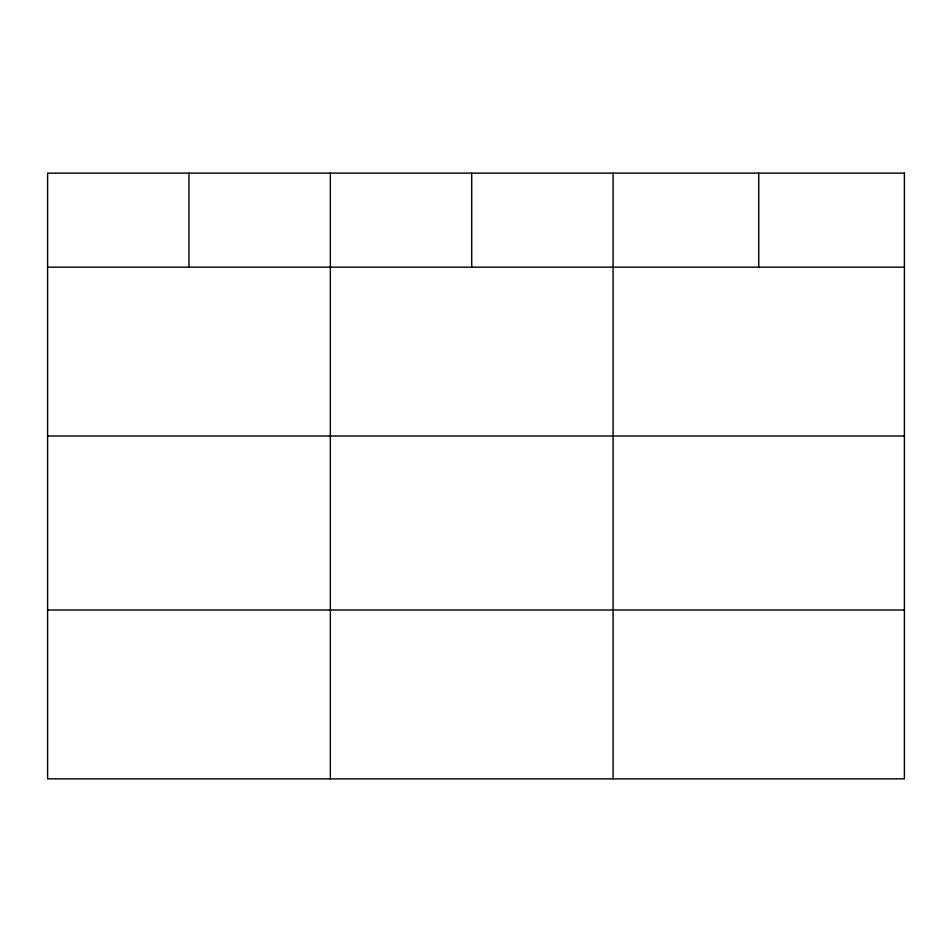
<?xml version="1.0" encoding="UTF-8"?>
<svg xmlns="http://www.w3.org/2000/svg" width="952" height="952" viewBox="0 0 952 952"><rect width="100%" height="100%" fill="white"/><g stroke="black" fill="none" stroke-linecap="round" stroke-linejoin="round"><path stroke-width="1.43" d="M47.6 267.155L904.4 267.155M47.6 436.016L904.4 436.016M47.6 610.006L904.4 610.006M758.744 173.133L758.744 267.155M613.088 173.133L613.088 778.867M471.716 173.133L471.716 267.155M330.344 173.133L330.344 778.867M188.972 173.133L188.972 267.155M904.4 173.133L47.6 173.133L47.6 778.867L904.4 778.867L904.4 173.133"/></g></svg>
